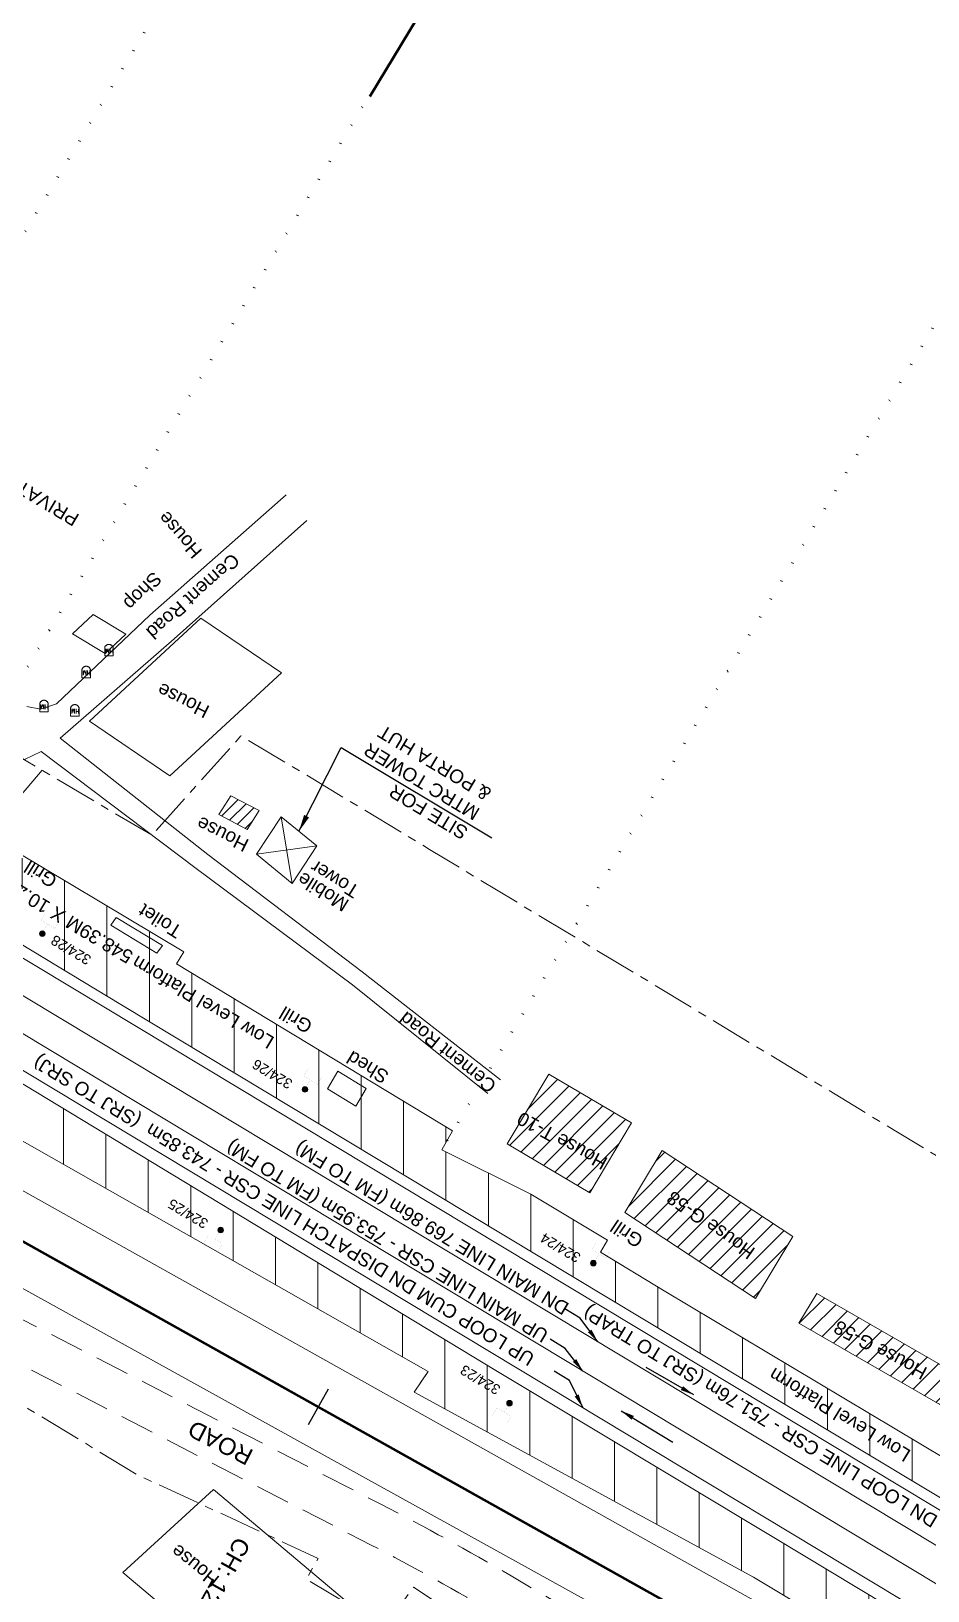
# Model space of a CAD drawing. Header units: metres. Extents: x 622835 to 629437, y 3390046 to 3394575.
# Drawn here: x 624393.3 to 624525.6, y 3393561.9 to 3393791.8 of the extents above; entities that cross this region are included whole.
import ezdxf
from ezdxf.enums import TextEntityAlignment as Align

# ---------------------------------------------------------------- set-up
doc = ezdxf.new("R2010")
doc.units = ezdxf.units.M
doc.header["$LTSCALE"] = 2
doc.header["$MEASUREMENT"] = 0
for name, pattern in [('ACAD_ISO07W100', [3, 0, -3]), ('CENTER', [2, 1.25, -0.25, 0.25, -0.25]), ('CENTER2', [1.125, 0.75, -0.125, 0.125, -0.125]), ('DASHED', [0.75, 0.5, -0.25]), ('PHANTOM', [2.5, 1.25, -0.25, 0.25, -0.25, 0.25, -0.25])]:
    doc.linetypes.add(name, pattern=pattern)
for name, color, linetype, lineweight in [('C-ALIG-DG-LINE', 1, 'CENTER2', 70), ('C-ALIG-LABL-DG', 1, 'Continuous', 25), ('Commercial Building Pucca', 7, 'Continuous', 13), ('Compound Wall', 7, 'Continuous', 13), ('DOTED LINE', 7, 'ACAD_ISO07W100', 18), ('Existing Railway Boundary', 7, 'CENTER', 0), ('flow direction', 7, 'Continuous', 0), ('Grill', 7, 'Continuous', 13), ('Hecto metre stone', 7, 'Continuous', 13), ('IR Cut & Connection', 190, 'Continuous', 0), ("MANDI GOBINDGARH STN. SRJ's", 251, 'Continuous', 0), ('NEW MANDI GOBINDGARH PLATFORM', 1, 'Continuous', 0), ('NEW MANDI GOBINDPUR LOOP LINES', 1, 'Continuous', 0), ('OHE MAST', 7, 'Continuous', 0), ('Platform', 7, 'Continuous', 0), ('Residential Building Pucca', 7, 'Continuous', 13), ('Residential Building Semipucca', 7, 'Continuous', 13), ('RLY BOUNDARY', 32, 'CENTER', 0), ('Shed', 7, 'Continuous', 13), ('Side Details', 7, 'Continuous', 13), ('SRJ CH. in Station', 7, 'Continuous', 0), ('Subroad Edge', 7, 'Continuous', 0), ('Text', 7, 'Continuous', 0)]:
    doc.layers.add(name, color=color, linetype=linetype, lineweight=lineweight)
for name, color, linetype in [('OHE MAST TEXT', 251, 'Continuous'), ('Point Code', 7, 'Continuous'), ('PROPOSED ROADS', 10, 'DASHED')]:
    doc.layers.add(name, color=color, linetype=linetype)
doc.styles.add('ARIAL', font='arial.ttf')
doc.styles.add('ROMANS', font='romans.shx')
doc.styles.get("Standard").update_dxf_attribs({"font": 'arial.ttf'})
doc.styles.add('Style-Arial', font='arial.ttf')
doc.styles.add('Text', font='arial.ttf', dxfattribs={"height": 2})
doc.linetypes.add('F-LINE', pattern='A,0.6,["X",Standard,S=0.3,R=0,X=0,Y=-0.15],0.1', length=0.7)
doc.dimstyles.new('ISO-25', dxfattribs={"dimtxt": 2.5, "dimasz": 2.5, "dimexe": 1.25, "dimexo": 0.625, "dimtad": 1, "dimdec": 3, "dimtxsty": 'Standard', "dimcen": 2.5, "dimadec": 0, "dimazin": 0, "dimtfac": 1, "dimtdec": 3, "dimtmove": 0, "dimatfit": 3, "dimfxl": 1, "dimarcsym": 0})
pattern_1 = [(45, (0, 0), (-1.325825214724776, 1.325825214724777), [])]

# ---------------------------------------------------------------- blocks, each defined once
blk = doc.blocks.new('HMS')
at = {"linetype": 'PHANTOM', "lineweight": 0}
for p, q in [((-0.620569916209206, 0), (-0.620569916209206, 1.241139819845557)), ((-0.620569916209206, 0), (0.620569916209206, 0)), ((0.620569916209206, 0), (0.620569916209206, 1.241139819845557))]:
    blk.add_line(p, q, dxfattribs=at)
blk.add_arc((2.328306436538696e-10, 1.053268912131898), 0.6483845345378597, 16.84312838883381, 163.1568716111662, dxfattribs=at)
at = {"linetype": 'PHANTOM', "lineweight": 0, "style": 'ROMANS', "width": 0.9}
blk.add_text('HM', height=0.689522129000525, rotation=180, dxfattribs=at).set_placement((0.6634586714138849, 1.058171857872519))
blk = doc.blocks.new('OHE MAST')
h = blk.add_hatch(color=256)
edge = h.paths.add_edge_path()
edge.add_arc((0, 0), 0.4115136487034073, 0, 360)
at = {"lineweight": 13, "const_width": 0.008, "flags": 128}
for points in [[(1.200000000093132, 2.8), (1.200000000093132, 1.6), (-1.199999999906868, 1.6), (-1.199999999906868, 2.8)], [(9.313225746154786e-11, 1.6), (0, 0)]]:
    blk.add_lwpolyline(points, dxfattribs=at)
blk.add_circle((0, 0), 0.4115136487034073)
blk = doc.blocks.new('IR YARD GVG SURVEY DATA')
at = {"layer": 'Point Code', "lineweight": 0}
for points in [[(467.6496103111619, -301.866254192089), (427.1227922331506, -277.4377015407768), (418.4099080002667, -272.1836949850393), (410.1045325289456, -267.2197280222442), (403.515387931736, -263.263961283004), (394.6992683585562, -257.9965275706503), (386.004969568909, -252.7974097721962), (377.3042590739649, -247.5810631991004), (364.8640687515467, -240.168864791914), (361.7940432736493, -238.3374724998542), (355.0162191144847, -234.2833804666792), (346.1260322494792, -228.9367470988745), (338.3954696816083, -224.2847900101639), (327.5870928495417, -217.7978238611768), (288.3266876242618, -194.1322987631678), (232.3654666502473, -160.4596474803245), (-42.457944913506, 4.860599313316868), (-275.0407789099891, 144.9144003323346), (-381.883533657284, 209.2644344453909), (-440.2677551729898, 244.5342453941082), (-468.8268857150685, 261.6845632153928)], [(469.59662819951, -308.5986517633875), (418.0004446375572, -277.6348456804273), (393.5273563146798, -262.9309721758385), (385.0562953778223, -257.8288366241591), (376.2976407405612, -252.5805431762125), (367.5535959162706, -247.3370964195466), (358.8191394733252, -242.0937824080071), (349.728335489501, -236.6197789354667), (341.1100180816398, -231.4411491755618), (332.6588099496242, -226.3503659383037), (324.1754077804134, -221.2742638191098), (315.4675063928215, -216.0447026537136), (291.60617584411, -201.7418365160161), (286.5175081846273, -198.6022091253867), (229.6975189846754, -164.5756109892135), (-44.93120048456618, 0.80944272703141), (-277.5737469796792, 140.8444503059364), (-386.4566428520636, 206.4833873087807), (-446.0607546468921, 242.2842125915448), (-475.4482587726435, 259.7013111621523)], [(-359.3354392615492, 201.2627382829181), (-273.1670392615833, 149.3025382828295), (-39.86140494307722, 8.859179099788264), (234.7000894166582, -156.3659573177312), (263.0199726301303, -173.3729875596994), (284.7383687254942, -186.5799437916018)], [(-370.4281217708756, 191.2172618827545), (-335.7304330617336, 170.3427807513098), (-281.3252116281805, 137.6737072430214), (-47.26612189537127, -3.176565798414998), (226.8052421017836, -168.2143022085505), (266.8576095613603, -192.4391822710227)]]:
    blk.add_lwpolyline(points, dxfattribs=at)
blk = doc.blocks.new('Tick Hor')
blk.add_lwpolyline([(-0.5, 0), (0.5, 0)])

msp = doc.modelspace()

# ---------------------------------------------------------------- hatches: boundary and pattern name
at = {"layer": 'NEW MANDI GOBINDGARH PLATFORM', "lineweight": 15}
h = msp.add_hatch(dxfattribs=at)
h.set_pattern_fill('ANSI31', scale=50, angle=45)
h.set_pattern_definition([(90, (-151.732866843231, -401.3383725048043), (-6.25, 1.332267629550188e-15), [])])
h.paths.add_polyline_path([(624080.9066832295, 3393844.431060526), (624085.9908186857, 3393852.843895578), (624164.835474844, 3393805.788220848), (624197.1015057397, 3393786.541001903), (624287.9071390298, 3393732.373945813), (624308.4014134025, 3393720.14877355), (624386.8264885298, 3393673.366924347), (624415.8004112224, 3393655.956738865), (624414.7881975697, 3393654.2892653), (624455.497389335, 3393629.67291622), (624453.9066386103, 3393626.864199406), (624467.0510828233, 3393620.349033409), (624478.3655394063, 3393613.54193418), (624477.3227456087, 3393611.773956734), (624486.6934427962, 3393606.090207872), (624547.2862981042, 3393569.890781783), (624560.2822219449, 3393562.057185983), (624557.4590399133, 3393557.410190291), (624537.1710187498, 3393569.714984138), (624503.8135073886, 3393589.781460938), (624452.9204212007, 3393620.411556695), (624406.5628815519, 3393648.311247085), (624375.0010767427, 3393667.364057216), (624350.085500169, 3393682.418168243), (624316.1064436509, 3393703.055321274), (624302.2557063941, 3393711.435679267), (624275.6091233423, 3393727.621993571), (624237.7577297242, 3393750.400350655), (624153.7724994727, 3393800.498923981), (624113.7674926795, 3393824.661394569)])
h = msp.add_hatch(dxfattribs=at)
h.set_pattern_fill('ANSI31', scale=50, angle=45)
h.set_pattern_definition([(90, (-251.891050261911, -273.0517975003459), (-6.25, 1.332267629550188e-15), [])])
h.paths.add_polyline_path([(624531.0563110168, 3393545.209085765), (624534.126806421, 3393550.880961797), (624527.8673639194, 3393554.664597714), (624502.8936398631, 3393569.715485753), (624461.8899023569, 3393594.330464232), (624339.8563471317, 3393668.192406788), (624320.7852161267, 3393679.698453534), (624281.8522520629, 3393703.193872817), (624262.6294389664, 3393714.772735546), (624227.0881543352, 3393736.191537027), (624199.5250948049, 3393752.812691549), (624178.1974745846, 3393765.183559968), (624123.5677080745, 3393798.001830291), (624114.1252897602, 3393803.765354143), (624077.3448198113, 3393825.836372982), (624070.3440245881, 3393829.888652282), (624067.9669187015, 3393825.977399806), (624089.0533751984, 3393813.418959396), (624112.5368781233, 3393798.959651568), (624144.1750524866, 3393779.949752233), (624142.0144328437, 3393776.11632626), (624164.6781663595, 3393762.452860814), (624193.7862760259, 3393745.408974888), (624207.1144938349, 3393737.364828542), (624219.9599898973, 3393729.629795988), (624244.6521713734, 3393714.747829717), (624256.7934944996, 3393707.423582429), (624269.6295742925, 3393699.674186509), (624277.5418253167, 3393694.897404028), (624276.664963599, 3393693.328089886), (624276.8290509454, 3393693.236405303), (624289.6380294989, 3393685.608475956), (624290.963565363, 3393687.274441509), (624298.3125943361, 3393682.852420005), (624297.7761449645, 3393681.899936589), (624323.4866933323, 3393666.337570079), (624329.8275222398, 3393662.741726443), (624362.6205101281, 3393642.931722201), (624372.0093913946, 3393637.505131432), (624370.3169904641, 3393634.158728528), (624380.4796027936, 3393632.492476434), (624381.4659639295, 3393634.176050988), (624451.8694660156, 3393594.192722301), (624449.8440797535, 3393591.133705121), (624499.8910332065, 3393563.879459414)])
at = {"layer": 'Residential Building Pucca'}
h = msp.add_hatch(dxfattribs=at)
h.set_pattern_fill('ANSI31', color=256, scale=10)
h.set_pattern_definition([(45, (0, 0), (-0.8838834764831843, 0.8838834764831844), [])])
h.paths.add_polyline_path([(624426.9725436544, 3393676.900706255), (624422.7902762153, 3393679.090067262), (624421.0017335975, 3393676.30597485), (624425.184376578, 3393674.11719794)])
h = msp.add_hatch(dxfattribs=at)
h.set_pattern_fill('ANSI31', color=256, scale=15)
h.set_pattern_definition(pattern_1)
h.paths.add_polyline_path([(624481.8905972649, 3393630.851187786), (624469.6883081278, 3393638.059005131), (624463.5204725771, 3393627.754094854), (624475.7213625807, 3393620.547105173)])
h.paths.add_polyline_path([(624479.241178039, 3393625.80267879), (624465.5507489541, 3393633.32036717), (624464.076235327, 3393630.635136921), (624477.766664412, 3393623.117448541)], flags=25)
h = msp.add_hatch(dxfattribs=at)
h.set_pattern_fill('ANSI31', color=256, scale=15)
h.set_pattern_definition(pattern_1)
h.paths.add_polyline_path([(624486.4218702033, 3393626.789954531), (624480.9072885007, 3393617.632027573), (624500.1759087845, 3393604.946682327), (624505.6918575856, 3393614.103709043)])
h.paths.add_polyline_path([(624501.0198170195, 3393612.370051881), (624487.8984710638, 3393621.696529012), (624486.1011482674, 3393619.167889969), (624499.2224942229, 3393609.841412838)], flags=24)
h = msp.add_hatch(dxfattribs=at)
h.set_pattern_fill('ANSI31', color=256, scale=15)
h.set_pattern_definition(pattern_1)
h.paths.add_polyline_path([(624509.2363232417, 3393605.707997157), (624506.5513328208, 3393601.332385913), (624527.3801178779, 3393589.336375157), (624530.1344958033, 3393593.67202273)])

# ---------------------------------------------------------------- linework, layer by layer
at = {"layer": 'C-ALIG-DG-LINE', "color": 1, "linetype": 'Continuous', "lineweight": 50, "flags": 128}
msp.add_lwpolyline([(624825.5978499005, 3393370.546956941), (624325.679896, 3393650.579657)], dxfattribs=at)
at = {"layer": 'Commercial Building Pucca'}
msp.add_3dface([(624407.3041699255, 3393702.937955985), (624404.2600213661, 3393700.076941125), (624399.4199709032, 3393702.952141726), (624402.4641474903, 3393705.813182757)], dxfattribs=at)
at = {"layer": 'Compound Wall', "flags": 128}
msp.add_lwpolyline([(624478.3655394063, 3393613.54193418), (624477.3227456087, 3393611.773956734), (624486.6934427962, 3393606.090207872), (624547.2862981042, 3393569.890781783), (624560.2822219449, 3393562.057185983)], dxfattribs=at)
at = {"layer": 'DOTED LINE', "color": 1, "linetype": 'ACAD_ISO07W100', "lineweight": 50, "ltscale": 0.5}
msp.add_line((624325.6798956548, 3393650.579656723), (624414.6327519397, 3393799.348052209), dxfattribs=at)
at = {"layer": 'DOTED LINE', "linetype": 'ACAD_ISO07W100', "lineweight": 50, "ltscale": 0.5}
for p, q in [((624386.4699349827, 3393687.485730433), (624443.1553847117, 3393782.28879529)), ((624454.7020139726, 3393628.268557813), (624537.9753260018, 3393767.538251163))]:
    msp.add_line(p, q, dxfattribs=at)
at = {"layer": 'Grill', "color": 10, "linetype": 'F-LINE', "lineweight": 13, "ltscale": 3, "flags": 128}
for points in [[(624743.3357181827, 3393424.085749025), (624328.8564055298, 3393656.250616519), (624322.3136873507, 3393659.916101648), (624315.7749482176, 3393663.583387932), (624309.2462950738, 3393667.253072919), (624302.722809053, 3393670.931936054), (624296.2088873492, 3393674.621525811), (624289.706281615, 3393678.324868904), (624283.2167634007, 3393682.044974789), (624276.736590286, 3393685.788031412, -0.01275446457818694), (624190.1042950297, 3393739.034674017), (624183.8381090391, 3393743.125887812), (624177.5881793458, 3393747.235804532), (624171.3472952937, 3393751.36496828), (624165.1135711096, 3393755.510439842), (624158.8850982051, 3393759.669288919), (624152.6574169687, 3393763.840287982), (624146.4349172835, 3393768.016278829), (624140.2118029916, 3393772.196913349), (624017.6744089043, 3393854.530360674), (624011.4483427434, 3393858.712977396), (624005.2182489973, 3393862.894062119), (623998.9779071915, 3393867.073544058), (623992.731690731, 3393871.244240787), (623986.4751254665, 3393875.404901832), (623980.2062823576, 3393879.552564163), (623973.9232516146, 3393883.684247938), (623967.6294238399, 3393887.793509146, 0.004000562040747724), (623940.573756984, 3393905.082649282), (623934.2006406139, 3393909.067831786), (623927.8117117758, 3393913.033796689), (623921.414243359, 3393916.980173814), (623915.0101369027, 3393920.909948273), (623908.6012708783, 3393924.826115411), (623902.1921077274, 3393928.730092206), (623895.777985513, 3393932.62885044), (623889.3645964544, 3393936.523043198), (623880.6222961702, 3393941.830408406)], [(624737.5213873298, 3393415.184577291), (624693.4646398536, 3393440.748235844), (624680.4150075967, 3393447.835239788), (624673.7182113656, 3393450.597478258), (624322.5033857797, 3393644.908696927), (624315.9597812052, 3393648.574678602), (624309.4157245405, 3393652.244945613), (624302.8684695429, 3393655.925079932), (624296.3263998094, 3393659.614423191), (624289.7886100691, 3393663.317532186), (624283.2568732338, 3393667.037465931), (624276.7329848075, 3393670.777274484), (624270.224225949, 3393674.536842711, -0.002611875458468586), (624247.0674660349, 3393688.157902256)]]:
    msp.add_lwpolyline(points, format="xyb", dxfattribs=at)
at = {"layer": 'Grill', "lineweight": 20, "flags": 128}
msp.add_lwpolyline([(624394.9827298067, 3393682.876189338), (624386.8264885298, 3393673.366924347)], dxfattribs=at)
at = {"layer": 'Grill', "flags": 128}
msp.add_lwpolyline([(624362.6205101281, 3393642.931722201), (624372.0093913946, 3393637.505131432), (624370.3169904641, 3393634.158728528), (624380.4796027936, 3393632.492476434), (624381.4659639295, 3393634.176050988), (624451.8694660156, 3393594.192722301), (624450.72828942, 3393592.469160294)], dxfattribs=at)
at = {"layer": "MANDI GOBINDGARH STN. SRJ's", "color": 0, "lineweight": 50, "flags": 128}
msp.add_lwpolyline([(624443.3012044681, 3393782.201581157), (624479.537115181, 3393842.093914287)], dxfattribs=at)
at = {"layer": 'Platform', "lineweight": 15, "flags": 128}
for points in [[(624080.9066832295, 3393844.431060526), (624085.9908186857, 3393852.843895578), (624164.835474844, 3393805.788220848), (624197.1015057397, 3393786.541001903), (624287.9071390298, 3393732.373945813), (624308.4014134025, 3393720.14877355), (624386.8264885298, 3393673.366924347), (624415.8561824457, 3393656.050233723), (624414.7881975697, 3393654.2892653), (624455.497389335, 3393629.67291622), (624453.9066386103, 3393626.864199406), (624467.0510828233, 3393620.349033409), (624478.3655394063, 3393613.54193418), (624477.3227456087, 3393611.773956734), (624486.6934427962, 3393606.090207872), (624547.2862981042, 3393569.890781783)], [(624537.1710187498, 3393569.714984138), (624503.8135073886, 3393589.781460938), (624452.9204212007, 3393620.411556695), (624406.5628815519, 3393648.311247085), (624375.0010767427, 3393667.364057216), (624350.085500169, 3393682.418168243), (624316.1064436509, 3393703.055321274), (624302.2557063941, 3393711.435679267), (624275.6091233423, 3393727.621993571), (624237.7577297242, 3393750.400350655), (624153.7724994727, 3393800.498923981), (624113.7674926795, 3393824.661394569), (624080.9066832295, 3393844.431060526)], [(624527.8673639194, 3393554.664597714), (624502.8936398631, 3393569.715485753), (624461.8899023569, 3393594.330464232), (624339.8563471317, 3393668.192406788), (624320.7852161267, 3393679.698453534), (624281.8522520629, 3393703.193872817), (624262.6294389664, 3393714.772735546), (624227.0881543352, 3393736.191537027), (624199.5250948049, 3393752.812691549), (624178.1974745846, 3393765.183559968)], [(624381.4659639295, 3393634.176050988), (624451.8694660156, 3393594.192722301), (624449.8440797535, 3393591.133705121), (624499.8910332065, 3393563.879459414), (624531.0563110168, 3393545.209085765)]]:
    msp.add_lwpolyline(points, dxfattribs=at)
at = {"layer": 'PROPOSED ROADS', "color": 1, "linetype": 'DASHED', "lineweight": 13, "ltscale": 5, "flags": 128}
for points in [[(625335.4243023485, 3393057.61673585), (625163.6633930799, 3393160.907278308, -0.02021938730714891), (625153.7348438776, 3393167.438489755), (625135.6322976428, 3393180.424667948, 0.02083182950386156), (625121.4951327002, 3393189.699617296), (625091.7314495776, 3393207.499280412, 0.01788486337216944), (625079.0132039227, 3393214.500325988), (625057.8398656076, 3393225.187559746, -0.0188797405370841), (625044.8257317456, 3393232.3852509), (624872.049369141, 3393336.646591186), (624824.700585629, 3393364.628882846), (624803.1390152822, 3393377.399361951), (624733.5404068303, 3393416.877808986), (624689.2405683907, 3393443.049918199, 0.03424960668758113), (624676.6437289132, 3393449.372027351), (624664.8088211571, 3393454.329474439, -0.03097295245108453), (624588.5919988035, 3393491.958637651), (624522.3117271493, 3393529.954912702), (624464.111322893, 3393564.057146783, 0.01358577232375589), (624444.9255849816, 3393574.609495742), (624345.1815339572, 3393625.991008383)], [(625583.1201936741, 3392901.660403538), (625160.5712693796, 3393155.765413761, -0.02021938732600391), (625150.237473271, 3393162.563205266), (625132.1349270362, 3393175.54938346, 0.02083182949788603), (625118.4156093333, 3393184.550196374), (625088.6519262107, 3393202.34985949, 0.01788486335962256), (625076.3095892947, 3393209.14397761), (625055.1362509794, 3393219.831211368, -0.01887974061758719), (625041.7257475582, 3393227.248121542), (624868.9729840413, 3393331.495221034), (624821.6454474482, 3393359.464956142), (624800.1297905339, 3393372.208241655), (624730.5340527833, 3393411.685060342), (624686.188630565, 3393437.884100209, 0.03424960670480326), (624674.3255875617, 3393443.837931158), (624662.4906798056, 3393448.795378246, -0.03097295244744244), (624585.6079550296, 3393486.753305504), (624519.3029835684, 3393524.763740133), (624461.0780151075, 3393558.880367487, 0.01358577234114118), (624442.1779209366, 3393569.275609513), (624342.4338699126, 3393620.657122155)]]:
    msp.add_lwpolyline(points, format="xyb", dxfattribs=at)
at = {"layer": 'Residential Building Pucca'}
for points in [[(624413.7978918663, 3393682.024684982), (624401.929568384, 3393690.07482197), (624418.3678509024, 3393705.288649784), (624430.2371858401, 3393697.237827715)], [(624426.9725436544, 3393676.900706255), (624425.184376578, 3393674.11719794), (624421.0017335975, 3393676.30597485), (624422.7902762153, 3393679.090067262)], [(624426.9725436544, 3393676.900706255), (624425.184376578, 3393674.11719794), (624421.0017335975, 3393676.30597485), (624422.7902762153, 3393679.090067262)], [(624475.7213625807, 3393620.547105173), (624463.5204725771, 3393627.754094854), (624469.6883081278, 3393638.059005131), (624481.8905972649, 3393630.851187786)], [(624475.7213625807, 3393620.547105173), (624463.5204725771, 3393627.754094854), (624469.6883081278, 3393638.059005131), (624481.8905972649, 3393630.851187786)], [(624500.1759087845, 3393604.946682327), (624480.9072885007, 3393617.632027573), (624486.4218702033, 3393626.789954531), (624505.6918575856, 3393614.103709043)], [(624500.1759087845, 3393604.946682327), (624480.9072885007, 3393617.632027573), (624486.4218702033, 3393626.789954531), (624505.6918575856, 3393614.103709043)], [(624506.5513328208, 3393601.332385913), (624527.3801178779, 3393589.336375157), (624530.1344958033, 3393593.67202273), (624509.2363232417, 3393605.707997157)], [(624506.5513328208, 3393601.332385913), (624527.3801178779, 3393589.336375157), (624530.1344958033, 3393593.67202273), (624509.2363232417, 3393605.707997157)], [(624430.5162329937, 3393544.643754584), (624443.8875342913, 3393556.907013445), (624420.2205115246, 3393576.811796324), (624406.849210227, 3393564.548537465)], [(624430.5162329937, 3393544.643754584), (624443.8875342913, 3393556.907013445), (624420.2205115246, 3393576.811796324), (624406.849210227, 3393564.548537465)]]:
    msp.add_3dface(points, dxfattribs=at)
at = {"layer": 'Residential Building Semipucca'}
msp.add_3dface([(624412.6838198268, 3393657.017144565), (624411.8941895087, 3393655.891069063), (624405.065082596, 3393660.022997327), (624405.8552575659, 3393661.149849349)], dxfattribs=at)
msp.add_3dface([(624412.6838198268, 3393657.017144565), (624411.8941895087, 3393655.891069063), (624405.065082596, 3393660.022997327), (624405.8552575659, 3393661.149849349)], dxfattribs=at)
at = {"layer": 'RLY BOUNDARY', "lineweight": 20, "ltscale": 2.5, "flags": 128}
for points in [[(624411.1712704446, 3393673.267288693), (624369.9745881498, 3393697.600961407), (624319.345919306, 3393729.086038041), (624292.4028754433, 3393745.016387929), (624114.9466186168, 3393850.409466666), (624095.7957926153, 3393863.06815797)], [(624924.3693616794, 3393369.123601623), (624757.1408007181, 3393470.321762615), (624580.9680510892, 3393576.323480861), (624588.544582341, 3393588.87947163), (624585.0405547917, 3393590.993870623), (624568.0816432962, 3393601.228687702), (624556.6055443018, 3393608.118516662), (624545.2314362511, 3393614.947277425), (624532.9272719354, 3393622.367609364), (624520.6168041779, 3393629.791742776), (624509.9792041642, 3393636.231972044), (624499.3008332016, 3393642.696912916), (624491.2403223205, 3393647.569557618), (624483.1601079941, 3393652.453963715), (624472.508837131, 3393658.861103329), (624461.967754563, 3393665.202215313), (624452.0781128985, 3393671.185026597), (624442.0902869512, 3393677.227129962), (624431.7664548532, 3393683.448910156), (624424.2757588344, 3393687.902494958), (624411.1712704446, 3393673.267288693)], [(624343.7474, 3393618.81), (624354.2455, 3393612.512), (624363.0486, 3393607.148), (624380.0005, 3393596.761), (624392.9129, 3393588.705), (624408.9883, 3393578.958), (624435.6644569245, 3393566.640466198), (624433.9453364422, 3393563.556680473), (624445.5946873361, 3393556.566566699), (624449.7176, 3393562.392), (624459.0468730537, 3393556.238805176), (624477.9703, 3393545.025), (624497.6946, 3393533.626), (624513.5569, 3393524.953), (624529.9997, 3393514.86), (624553.035, 3393500.997), (624576.2285, 3393487.09), (624594.0058, 3393476.266), (624613.7712730537, 3393464.327805176), (624667.5537, 3393431.733), (624678.9212, 3393441.781), (624692.0049, 3393433.642), (624726.3645, 3393412.205), (624759.7854, 3393391.343), (624784.9693, 3393375.666), (624790.1716, 3393374.307), (624794.6273, 3393371.133), (624875.428229647, 3393324.278274641), (624892.0265, 3393314.66), (624917.2224, 3393298.661), (624929.5774, 3393289.069), (624929.2911, 3393288.696), (624942.0493, 3393280.466), (624949.0065, 3393276.572), (625055.9695, 3393214.325), (625098.1077, 3393185.791), (625166.3366, 3393148.095), (625196.1115, 3393130.225), (625236.887, 3393105.866), (625282.9415, 3393078.091), (625312.3237, 3393059.876), (625319.1516, 3393055.978), (625377.1763, 3393020.907), (625420.2274365743, 3392994.960623467), (625449.4145, 3392977.558), (625488.1998, 3392954.207), (625514.6082, 3392938.038), (625552.6401, 3392913.902), (625582.89, 3392894.664), (625593.6464, 3392887.111), (625740.5304, 3392800.235), (625753.34, 3392792.351), (625762.8561, 3392786.977), (625787.346, 3392772.922), (625822.824, 3392751.998), (625854.994, 3392732.947), (625885.258, 3392714.819), (625902.476, 3392704.391), (625933.944, 3392685.003), (626053.857, 3392613.137), (626108.65, 3392581.249), (626124.981, 3392572.136), (626131.515, 3392568.791), (626165.175, 3392548.468), (626182.609, 3392537.54), (626210.092, 3392522.247), (626217.34, 3392516.708), (626220.779, 3392514.709), (626251.265, 3392496.431), (626262.594, 3392489.206), (626286.38, 3392474.79), (626324.964, 3392451.199), (626327.1600156159, 3392449.891360594)]]:
    msp.add_lwpolyline(points, dxfattribs=at)
at = {"layer": 'Shed'}
msp.add_3dface([(624441.2008262527, 3393633.29795847), (624442.7521371838, 3393635.941784603), (624438.5919513918, 3393638.501359771), (624437.0404189759, 3393635.857155703)], dxfattribs=at)
msp.add_3dface([(624441.2008262527, 3393633.29795847), (624442.7521371838, 3393635.941784603), (624438.5919513918, 3393638.501359771), (624437.0404189759, 3393635.857155703)], dxfattribs=at)
at = {"layer": 'Subroad Edge', "lineweight": 15, "flags": 128}
for points in [[(624327.4386115255, 3393724.2316652), (624351.4999123911, 3393708.69861086), (624351.4935353553, 3393708.683405119), (624360.4720511149, 3393703.21251227), (624369.665923278, 3393697.134092472), (624389.1180547514, 3393686.298899242), (624392.3648284964, 3393684.418468433), (624394.829510578, 3393685.591181268), (624417.6605283786, 3393668.373512361)], [(624392.7139467994, 3393692.257387868), (624394.7218584538, 3393691.862570038), (624397.0612414647, 3393692.660022007), (624410.8470673995, 3393705.733633959), (624430.927294888, 3393723.445756757)], [(624462.5454684867, 3393637.175649883), (624442.1411025004, 3393653.147386196), (624419.3913954307, 3393670.407208371), (624397.6137675097, 3393687.59487268), (624414.4099223377, 3393702.213714225), (624434.0026607602, 3393719.681963039)], [(624417.6605283786, 3393668.373512361), (624440.7544339221, 3393651.227812597), (624460.7131816243, 3393635.179754675)]]:
    msp.add_lwpolyline(points, dxfattribs=at)
at = {"layer": 'Text', "flags": 128}
for points in [[(624431.8419492487, 3393666.168009665), (624430.1924279258, 3393675.999447797)], [(624426.569257609, 3393670.456806466), (624435.4867900821, 3393671.693024409)]]:
    msp.add_lwpolyline(points, dxfattribs=at)
at = {"layer": 'Text'}
msp.add_3dface([(624431.8419492487, 3393666.168009665), (624426.569257609, 3393670.456806466), (624430.1924279258, 3393675.999447797), (624435.4867900821, 3393671.693024409)], dxfattribs=at)

# ---------------------------------------------------------------- block references
at = {"layer": 'C-ALIG-LABL-DG', "color": 1, "linetype": 'Continuous', "lineweight": 25, "xscale": 5.999999999999999, "yscale": 5.999999999999999, "zscale": 5.999999999999999, "rotation": 240.7443123450175}
msp.add_blockref('Tick Hor', (624435.6781478397, 3393588.963331313), dxfattribs=at)
at = {"layer": 'Hecto metre stone'}
for p in [(624404.8037024356, 3393699.704311319), (624401.4530324297, 3393696.486715552), (624395.2257208872, 3393691.467723858), (624399.7762861062, 3393690.827732086)]:
    msp.add_blockref('HMS', p, dxfattribs=at)
at = {"layer": 'IR Cut & Connection', "lineweight": 25}
msp.add_blockref('IR YARD GVG SURVEY DATA', (624331.075, 3393706.9861), dxfattribs=at)
at = {"layer": 'OHE MAST', "color": 2}
for p, rotation in [((624394.9831545969, 3393658.752406348), 329.0208306544455), ((624433.7112806647, 3393635.792516773), 329.0208306544455), ((624421.2940478434, 3393615.044372575), 149.0208306544455), ((624476.2638055398, 3393610.172606467), 329.0208306544455), ((624463.8883373627, 3393589.522425255), 149.0208306544455)]:
    msp.add_blockref('OHE MAST', p, dxfattribs=dict(at, rotation=rotation))

# ---------------------------------------------------------------- texts
at = {"layer": 'C-ALIG-LABL-DG', "color": 1, "lineweight": 25, "style": 'ARIAL'}
msp.add_text('CH: 1215+500', height=2.5, rotation=240.7443123450175, dxfattribs=at).set_placement((624423.6180307242, 3393569.991221494))
at = {"layer": 'Existing Railway Boundary', "color": 7, "lineweight": 9, "insert": (624456.9309608149, 3393672.507604705), "char_height": 2, "width": 20.5610788454007, "attachment_point": 1, "rotation": 148.99999999999997}
msp.add_mtext('SITE FOR MTRC TOWER & PORTA HUT', dxfattribs=at)
at = {"layer": 'NEW MANDI GOBINDPUR LOOP LINES', "color": 1, "linetype": 'Continuous', "lineweight": 13, "style": 'Style-Arial'}
msp.add_text('ROAD', height=2.5, rotation=152.8428710353742, dxfattribs=at).set_placement((624416.7480118664, 3393585.979736052, -1778.103951915428), align=Align.MIDDLE_RIGHT)
at = {"layer": 'OHE MAST TEXT', "style": 'ARIAL'}
for s, p in [('324/28', (624402.3401593968, 3393655.333309365)), ('324/26', (624432.0416993594, 3393637.03527682)), ('324/25', (624419.6076993593, 3393616.44327682)), ('324/24', (624474.5396993593, 3393611.41927682)), ('324/23', (624462.7120159701, 3393591.950515253))]:
    msp.add_text(s, height=1.5, rotation=149, dxfattribs=at).set_placement(p)
at = {"layer": 'Side Details', "color": 0}
msp.add_text('PRIVATE  BUILDING AREA', height=2, rotation=149, dxfattribs=at).set_placement((624400.5955599548, 3393720.433237751))
at = {"layer": 'SRJ CH. in Station', "lineweight": 13}
for s, p in [('UP LOOP CUM DN DISPATCH LINE CSR - 743.85m  (SRJ TO SRJ) ', (624430.2599990705, 3393618.113649494)), ('UP MAIN LINE CSR - 753.95m (FM TO FM)', (624445.8459541295, 3393613.36611876)), ('DN MAIN LINE 769.86m (FM TO FM)', (624452.4014525112, 3393615.310366691)), ('DN LOOP LINE CSR - 751.76m (SRJ TO TRAP)', (624500.8747423138, 3393587.541927567))]:
    msp.add_text(s, height=2, rotation=148.8421317356238, dxfattribs=at).set_placement(p, align=Align.MIDDLE_CENTER)
at = {"layer": 'Subroad Edge', "style": 'ARIAL'}
for rotation, p in [(221.7191586493818, (624422.9730644483, 3393714.986054157)), (141.380399359259, (624462.1316972865, 3393636.65795795))]:
    msp.add_text('Cement Road', height=2, rotation=rotation, dxfattribs=at).set_placement(p)
at = {"layer": 'Text'}
for s, rotation, p in [('House', 131.2467859591122, (624418.701350994, 3393715.172558032)), ('Shop', 225.0804262893917, (624411.3703893863, 3393712.291139609)), ('House', 153.6421778205548, (624419.8199713685, 3393692.231088822)), ('House', 153.6421778205548, (624425.6168929482, 3393672.520662112)), ('Tower', 147.977087273811, (624441.9333556119, 3393665.57831415)), ('548.39M X 10.21M', 149, (624408.5568279453, 3393655.94278101)), ('Mobile', 147.977087273811, (624440.396280913, 3393663.577929986)), ('Toilet', 147.977087273811, (624415.7847661818, 3393659.653883171)), ('Low Level Platform', 149, (624429.3614493466, 3393643.380257776)), ('Grill', 149.3973324355695, (624435.0138886758, 3393645.635265563)), ('House T-10', 151.2279311584345, (624478.5314710756, 3393625.570997003)), ('House G-58', 144.5952945437281, (624500.2790638941, 3393612.220366378)), ('Grill', 145.9791217398227, (624483.8028416649, 3393613.942297441)), ('House G-58', 151.5213967569023, (624525.6784863976, 3393594.640050635)), ('Low Level Platform', 148.5603367375768, (624523.2381879027, 3393582.458929142))]:
    msp.add_text(s, height=2, rotation=rotation, dxfattribs=at).set_placement(p)
for s, rotation, style, p in [('Grill', 147.977087273811, 'ARIAL', (624397.3668045374, 3393667.079452219)), ('Toilet', 147.977087273811, 'ARIAL', (624415.7847661818, 3393659.653883171)), ('Grill', 149.3973324355695, 'ARIAL', (624435.0138886758, 3393645.635265563)), ('Shed', 148.905315122935, 'ARIAL', (624446.2790556421, 3393638.219950663)), ('Shed', 148.905315122935, 'Text', (624446.2790556421, 3393638.219950663)), ('Grill', 145.9791217398227, 'ARIAL', (624483.8028416649, 3393613.942297441)), ('House', 141.2281607413581, 'ARIAL', (624421.2700051968, 3393563.814554903))]:
    msp.add_text(s, height=2, rotation=rotation, dxfattribs=dict(at, style=style)).set_placement(p)

# ---------------------------------------------------------------- leaders
at = {"layer": 'flow direction', "lineweight": 0}
for points in [[(624476.9209505704, 3393598.5723378), (624474.3022890334, 3393602.047259492), (624472.0682283428, 3393603.41343394)], [(624474.7079553591, 3393594.239709588), (624472.0952849096, 3393597.605266453), (624469.861224219, 3393598.971440901)], [(624491.0539416085, 3393590.740840206), (624484.0513638589, 3393594.784831351)], [(624474.6891928411, 3393588.867007518), (624472.7153989091, 3393592.857611809), (624470.4813382184, 3393594.223786257)], [(624480.3511122412, 3393588.398473972), (624487.9661689596, 3393583.769901902)]]:
    msp.add_leader(points, dimstyle='ISO-25', override={"dimtxt": 0.5, "dimasz": 2, "dimtad": 0}, dxfattribs=at)
at = {"layer": 'Text'}
msp.add_leader([(624432.8396090037, 3393673.846236102), (624439.0385684699, 3393686.216899547), (624461.2688623036, 3393672.871480927)], dimstyle='ISO-25', override={"dimtxt": 0.5, "dimtad": 0}, dxfattribs=at)

doc.saveas('drawing.dxf')
